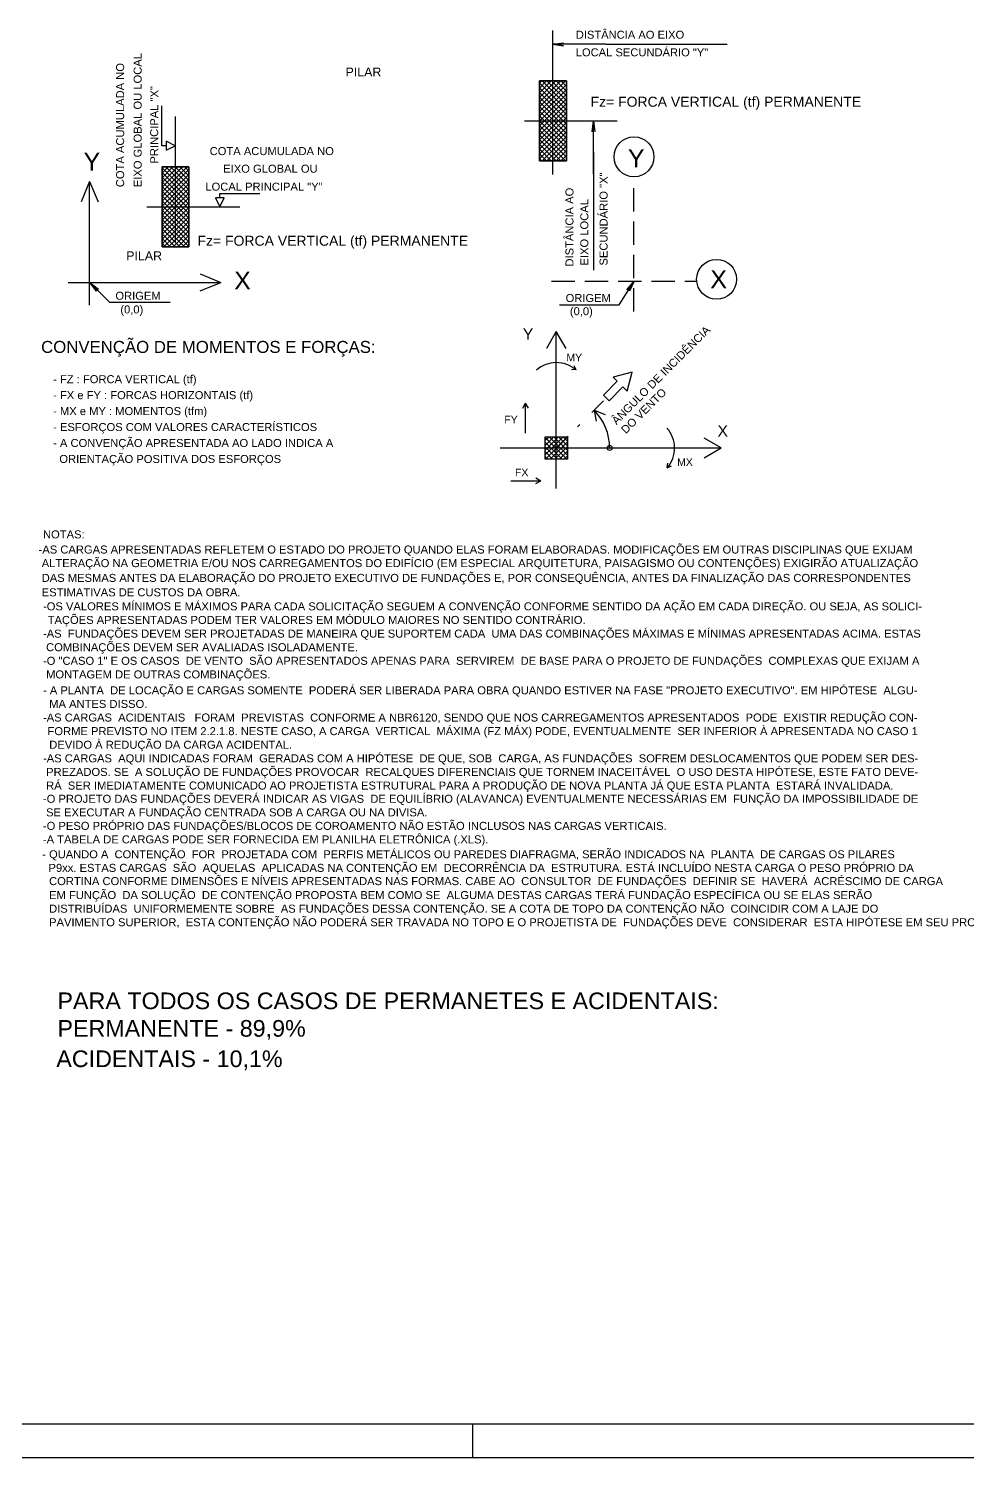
# Model space of a CAD drawing. Extents: x 0 to 119, y 0 to 84.
# Drawn here: x 50.08 to 78.24, y 0 to 42.86 of the extents above; entities that cross this region are included whole.
import ezdxf

# ---------------------------------------------------------------- set-up
doc = ezdxf.new("R2010")
doc.units = 0
doc.header["$MEASUREMENT"] = 0
doc.linetypes.add('ESTILO_TQS_0001', pattern=[1, 0.7, -0.3])
doc.linetypes.add('ESTILO_TQS_0003', pattern=[1.5, 0.5, -0.4, 0.1, -0.5])
for name, color, linetype in [('27', 250, 'CONTINUOUS'), ('3', 7, 'CONTINUOUS'), ('40', 7, 'CONTINUOUS'), ('62', 7, 'CONTINUOUS'), ('7', 232, 'CONTINUOUS')]:
    doc.layers.add(name, color=color, linetype=linetype)
doc.styles.add('TQS_ARIAL', font='arial.ttf')

msp = doc.modelspace()

# ---------------------------------------------------------------- linework, layer by layer
at = {"layer": '27', "color": 250, "linetype": 'Continuous'}
for p, q in [((65.402016, 40.511857), (66.181401, 41.291242)), ((65.402016, 40.653279), (66.039979, 41.291242)), ((65.402016, 40.7947), (65.898558, 41.291242)), ((65.402016, 40.936122), (65.757136, 41.291242)), ((65.402016, 41.077543), (65.615715, 41.291242)), ((65.402016, 41.218964), (65.474294, 41.291242)), ((65.402016, 41.229686), (66.210689, 40.421014)), ((65.402016, 40.370436), (66.210689, 41.179109)), ((65.481882, 41.291242), (66.210689, 40.562435)), ((65.623304, 41.291242), (66.210689, 40.703857)), ((65.764725, 41.291242), (66.210689, 40.845278)), ((65.906146, 41.291242), (66.210689, 40.986699)), ((66.047568, 41.291242), (66.210689, 41.128121)), ((66.188989, 41.291242), (66.210689, 41.269542)), ((65.402016, 41.088265), (66.210689, 40.279592)), ((65.402016, 40.229015), (66.210689, 41.037687)), ((65.402016, 40.946844), (66.210689, 40.138171)), ((65.402016, 40.087593), (66.210689, 40.896266)), ((65.402016, 40.805422), (66.210689, 39.99675)), ((65.402016, 39.946172), (66.210689, 40.754845)), ((65.402016, 40.664001), (66.210689, 39.855328)), ((65.402016, 39.804751), (66.210689, 40.613423)), ((65.402016, 40.52258), (66.210689, 39.713907)), ((65.402016, 39.663329), (66.210689, 40.472002)), ((65.402016, 40.381158), (66.210689, 39.572486)), ((65.402016, 39.521908), (66.210689, 40.330581)), ((65.402016, 40.239737), (66.210689, 39.431064)), ((65.402016, 39.380487), (66.210689, 40.189159)), ((65.402016, 40.098316), (66.210689, 39.289643)), ((65.402016, 39.239065), (66.210689, 40.047738)), ((65.402016, 39.956894), (66.210689, 39.148222)), ((65.402016, 39.097644), (66.210689, 39.906317)), ((65.402016, 39.815473), (66.210689, 39.0068)), ((65.402016, 38.956223), (66.210689, 39.764895)), ((65.402016, 39.674052), (66.18296, 38.893107)), ((65.402016, 39.53263), (66.041539, 38.893107)), ((65.480322, 38.893107), (66.210689, 39.623474)), ((65.621744, 38.893107), (66.210689, 39.482052)), ((65.402016, 39.391209), (65.900118, 38.893107)), ((65.402016, 39.249787), (65.758696, 38.893107)), ((65.402016, 39.108366), (65.617275, 38.893107)), ((65.763165, 38.893107), (66.210689, 39.340631)), ((65.904586, 38.893107), (66.210689, 39.19921)), ((66.046008, 38.893107), (66.210689, 39.057788)), ((54.084412, 37.962378), (54.837383, 38.715349)), ((54.084412, 38.103799), (54.695962, 38.715349)), ((54.084412, 38.24522), (54.554541, 38.715349)), ((54.084412, 38.386642), (54.413119, 38.715349)), ((54.084412, 38.528063), (54.271698, 38.715349)), ((54.084412, 38.669484), (54.130277, 38.715349)), ((54.084412, 38.687997), (54.893086, 37.879324)), ((54.084412, 37.820956), (54.893086, 38.62963)), ((54.198482, 38.715349), (54.893086, 38.020745)), ((54.339904, 38.715349), (54.893086, 38.162166)), ((54.481325, 38.715349), (54.893086, 38.303588)), ((54.622746, 38.715349), (54.893086, 38.445009)), ((54.764168, 38.715349), (54.893086, 38.58643)), ((65.402016, 38.966945), (65.475854, 38.893107)), ((66.187429, 38.893107), (66.210689, 38.916367)), ((54.084412, 38.546576), (54.893086, 37.737902)), ((54.084412, 37.679535), (54.893086, 38.488209)), ((54.084412, 38.405155), (54.893086, 37.596481)), ((54.084412, 37.538114), (54.893086, 38.346787)), ((54.084412, 38.263733), (54.893086, 37.45506)), ((54.084412, 37.396692), (54.893086, 38.205366)), ((54.084412, 38.122312), (54.893086, 37.313638)), ((54.084412, 37.255271), (54.893086, 38.063945)), ((54.084412, 37.980891), (54.893086, 37.172217)), ((54.084412, 37.11385), (54.893086, 37.922523)), ((54.084412, 37.839469), (54.893086, 37.030795)), ((54.084412, 36.972428), (54.893086, 37.781102)), ((54.084412, 37.698048), (54.893086, 36.889374)), ((54.084412, 36.831007), (54.893086, 37.639681)), ((54.084412, 37.556627), (54.893086, 36.747953)), ((54.084412, 36.689585), (54.893086, 37.498259)), ((54.084412, 37.415205), (54.893086, 36.606531)), ((54.084412, 36.548164), (54.893086, 37.356838)), ((54.084412, 37.273784), (54.893086, 36.46511)), ((54.084412, 36.406743), (54.893086, 37.215417)), ((54.084412, 37.132362), (54.893086, 36.323689)), ((54.084412, 36.990941), (54.758139, 36.317214)), ((54.136305, 36.317214), (54.893086, 37.073995)), ((54.277726, 36.317214), (54.893086, 36.932574)), ((54.084412, 36.84952), (54.616718, 36.317214)), ((54.084412, 36.708098), (54.475296, 36.317214)), ((54.084412, 36.566677), (54.333875, 36.317214)), ((54.419148, 36.317214), (54.893086, 36.791152)), ((54.560569, 36.317214), (54.893086, 36.649731)), ((54.701991, 36.317214), (54.893086, 36.50831)), ((54.084412, 36.425256), (54.192454, 36.317214)), ((54.843412, 36.317214), (54.893086, 36.366888)), ((65.572264, 30.075503), (66.114669, 30.617908)), ((65.572264, 30.216925), (65.973247, 30.617908)), ((65.572264, 30.358346), (65.831826, 30.617908)), ((65.572264, 30.499768), (65.690404, 30.617908)), ((65.572264, 30.594258), (66.221761, 29.944761)), ((65.572264, 30.452837), (66.08034, 29.944761)), ((65.582943, 29.944761), (66.245412, 30.60723)), ((65.690035, 30.617908), (66.245412, 30.062532)), ((65.724364, 29.944761), (66.245412, 30.465809)), ((65.831457, 30.617908), (66.245412, 30.203953)), ((65.972878, 30.617908), (66.245412, 30.345374)), ((66.1143, 30.617908), (66.245412, 30.486796)), ((65.572264, 30.311416), (65.938918, 29.944761)), ((65.572264, 30.169994), (65.797497, 29.944761)), ((65.572264, 30.028573), (65.656076, 29.944761)), ((65.865786, 29.944761), (66.245412, 30.324388)), ((66.007207, 29.944761), (66.245412, 30.182966)), ((66.148628, 29.944761), (66.245412, 30.041545))]:
    msp.add_line(p, q, dxfattribs=at)
at = {"layer": '3', "color": 7, "linetype": 'Continuous'}
for p, q in [((65.794478, 42.389561), (66.124298, 42.432982)), ((65.806352, 38.486937), (65.806352, 42.800201)), ((67.391275, 42.389561), (65.794478, 42.389561)), ((65.794478, 42.389561), (66.124298, 42.346139)), ((66.124298, 42.346139), (65.794478, 42.389561)), ((67.391275, 42.389561), (71.028726, 42.389561)), ((54.077875, 39.345889), (54.077875, 40.542888)), ((54.48875, 36.443044), (54.48875, 40.224308)), ((64.951631, 40.092175), (67.731619, 40.092175)), ((67.023155, 40.092175), (66.979734, 39.762355)), ((66.979734, 39.762355), (67.023155, 40.092175)), ((67.023155, 38.495378), (67.023155, 40.092175)), ((67.023155, 40.092175), (67.066577, 39.762355)), ((54.476875, 39.345889), (54.210875, 39.478889)), ((54.210875, 39.478889), (54.210875, 39.212889)), ((54.210875, 39.345889), (54.077875, 39.345889)), ((54.210875, 39.212889), (54.476875, 39.345889)), ((67.023155, 39.168078), (67.023155, 35.616012)), ((51.914467, 38.270285), (51.658607, 37.659526)), ((51.914467, 34.562287), (51.914467, 38.270285)), ((51.914467, 38.270285), (52.171454, 37.659526)), ((55.952824, 37.782282), (55.686824, 37.782282)), ((55.686824, 37.782282), (55.819824, 37.516282)), ((55.819824, 37.782282), (55.819824, 37.915281)), ((55.819824, 37.915281), (57.016824, 37.915281)), ((55.819824, 37.516282), (55.952824, 37.782282)), ((53.634027, 37.516282), (56.414015, 37.516282)), ((51.267243, 35.246161), (55.844412, 35.246161)), ((55.233653, 35.503148), (55.844412, 35.246161)), ((55.233653, 34.990299), (55.844412, 35.246161)), ((65.908839, 33.770245), (65.614336, 33.260155)), ((65.908839, 29.064681), (65.908839, 33.770245)), ((66.20334, 33.260155), (65.908839, 33.770245)), ((66.503861, 32.621267), (66.366251, 32.635554)), ((66.503861, 32.621267), (66.44163, 32.748563)), ((67.323867, 31.866069), (67.73796, 32.280161)), ((68.1835, 32.555998), (67.614567, 32.403553)), ((67.614567, 32.403553), (67.73796, 32.280161)), ((68.031057, 31.987065), (68.1835, 32.555998)), ((67.323867, 31.866069), (67.493573, 31.696363)), ((67.493573, 31.696363), (67.907665, 32.110456)), ((67.907665, 32.110456), (68.031057, 31.987065)), ((64.901045, 31.477428), (64.985188, 31.62316)), ((64.985188, 30.72563), (64.985188, 31.62316)), ((65.069332, 31.477428), (64.985188, 31.62316)), ((67.039268, 31.411764), (67.10465, 31.086604)), ((67.039268, 31.411764), (67.372833, 31.28884)), ((70.849019, 30.281335), (70.338899, 30.575836)), ((64.225969, 30.281335), (70.849019, 30.281335)), ((70.338899, 29.986832), (70.849019, 30.281335)), ((69.235108, 29.686308), (69.249365, 29.823918)), ((69.235108, 29.686308), (69.362375, 29.748568)), ((64.547175, 29.296388), (65.444705, 29.296388)), ((65.298974, 29.380532), (65.444705, 29.296388)), ((65.298974, 29.212245), (65.444705, 29.296388))]:
    msp.add_line(p, q, dxfattribs=at)
at = {"layer": '3', "color": 7, "linetype": 'ESTILO_TQS_0001'}
for p, q in [((68.236468, 34.373701), (68.236468, 38.370659)), ((65.761362, 35.284426), (70.121494, 35.284426))]:
    msp.add_line(p, q, dxfattribs=at)
at = {"layer": '3', "color": 7, "linetype": 'ESTILO_TQS_0003'}
msp.add_line((65.908839, 30.281335), (67.408719, 31.781217), dxfattribs=at)
at = {"layer": '3', "color": 7, "linetype": 'Continuous'}
for points in [[(66.210689, 38.893107), (66.210689, 41.291242), (65.402016, 41.291242), (65.402016, 38.893107), (66.210689, 38.893107)], [(54.893086, 36.317214), (54.893086, 38.715349), (54.084412, 38.715349), (54.084412, 36.317214), (54.893086, 36.317214)], [(54.332669, 34.639683), (52.522154, 34.639683), (51.91865, 35.246468), (52.120348, 34.982131), (51.91865, 35.246468), (52.18189, 35.043341)], [(66.00448, 34.575994), (67.79705, 34.575994), (68.238959, 35.284606), (68.027694, 35.027852), (68.238959, 35.284606), (68.101345, 34.981921)]]:
    msp.add_lwpolyline(points, dxfattribs=at)
for centre, radius in [((68.237428, 39.014403), 0.5985), ((70.713372, 35.339792), 0.5985), ((67.507508, 30.281335), 0.074722), ((67.507508, 30.281335), 0.014722)]:
    msp.add_circle(centre, radius, dxfattribs=at)
for centre, radius, start, end in [((65.914681, 31.944204), 0.89753, 48.970367, 132.025925), ((65.908839, 30.281335), 1.59867, 0, 45), ((68.558038, 30.275491), 0.89753, 318.970367, 42.025925)]:
    msp.add_arc(centre, radius, start, end, dxfattribs=at)
at = {"layer": '40', "linetype": 'Continuous'}
for p, q in [((63.4, 0.999998), (63.4, -0.000002)), ((0, 0), (117.9, -0.000002))]:
    msp.add_line(p, q, dxfattribs=at)
at = {"layer": '62', "linetype": 'Continuous'}
for points in [[(65.402016, 41.291242), (66.210689, 41.291242), (66.210689, 38.893107), (65.402016, 38.893107), (65.402016, 41.291242)], [(54.084412, 38.715349), (54.893086, 38.715349), (54.893086, 36.317214), (54.084412, 36.317214), (54.084412, 38.715349)], [(65.572264, 30.617908), (66.245412, 30.617908), (66.245412, 29.944761), (65.572264, 29.944761), (65.572264, 30.617908)]]:
    msp.add_lwpolyline(points, dxfattribs=at)
at = {"layer": '7', "color": 232, "linetype": 'Continuous'}
msp.add_line((117.9, 0.999998), (3, 0.999999), dxfattribs=at)

# ---------------------------------------------------------------- texts
at = {"layer": '3', "color": 7, "linetype": 'Continuous', "style": 'TQS_ARIAL'}
for s, height, p in [('DISTÂNCIA AO EIXO', 0.2394, (66.491593, 42.556757)), ('LOCAL SECUNDÁRIO "Y"', 0.2394, (66.491593, 42.028069)), ('PILAR', 0.265999, (59.588841, 41.424576)), ('Fz= FORCA VERTICAL (tf) PERMANENTE', 0.3, (66.934103, 40.516198)), ('Y', 0.53865, (51.73099, 38.60299)), ('COTA ACUMULADA NO', 0.24, (55.512983, 39.066108)), ('Y', 0.53865, (68.05299, 38.703364)), ('EIXO GLOBAL OU', 0.24, (55.919497, 38.53742)), ('LOCAL PRINCIPAL "Y"', 0.24, (55.384089, 37.998817)), ('Fz= FORCA VERTICAL (tf) PERMANENTE', 0.3, (55.147601, 36.346726)), ('PILAR', 0.265999, (53.0121, 35.912676)), ('X', 0.53865, (70.524583, 35.073317)), ('X', 0.53865, (56.247502, 35.035051)), ('ORIGEM', 0.2394, (52.686827, 34.727176)), ('ORIGEM', 0.2394, (66.187603, 34.659399)), ('(0,0)', 0.2394, (52.835365, 34.31599)), ('(0,0)', 0.2394, (66.315475, 34.263712)), ('Y', 0.336574, (64.905067, 33.530319)), ('CONVENÇÃO DE MOMENTOS E FORÇAS:', 0.36, (50.459235, 33.131424)), ('MY', 0.224383, (66.211088, 32.880972)), ('- FZ : FORCA VERTICAL (tf)', 0.24, (50.819235, 32.22411)), ('- FX e FY : FORCAS HORIZONTAIS (tf)', 0.24, (50.819235, 31.745427)), ('- MX e MY : MOMENTOS (tfm)', 0.24, (50.819235, 31.266745)), ('- ESFORÇOS COM VALORES CARACTERÍSTICOS', 0.24, (50.819235, 30.788061)), ('FY', 0.224383, (64.349228, 31.021187)), ('X', 0.336574, (70.742173, 30.623185)), ('- A CONVENÇÃO APRESENTADA AO LADO INDICA A', 0.24, (50.819235, 30.309379)), ('  ORIENTAÇÃO POSITIVA DOS ESFORÇOS', 0.24, (50.819235, 29.830695)), ('FX', 0.224383, (64.669022, 29.433669)), ('MX', 0.224383, (69.531475, 29.744202)), ('NOTAS:', 0.24, (50.516101, 27.568522)), (' -AS CARGAS APRESENTADAS REFLETEM O ESTADO DO PROJETO QUANDO ELAS FORAM ELABORADAS. MODIFICAÇÕES EM OUTRAS DISCIPLINAS QUE EXIJAM ', 0.24, (50.290937, 27.113993)), ('  ALTERAÇÃO NA GEOMETRIA E/OU NOS CARREGAMENTOS DO EDIFÍCIO (EM ESPECIAL ARQUITETURA, PAISAGISMO OU CONTENÇÕES) EXIGIRÃO ATUALIZAÇÃO ', 0.24, (50.290937, 26.705993)), ('  DAS MESMAS ANTES DA ELABORAÇÃO DO PROJETO EXECUTIVO DE FUNDAÇÕES E, POR CONSEQUÊNCIA, ANTES DA FINALIZAÇÃO DAS CORRESPONDENTES ', 0.24, (50.290937, 26.262869)), ('  ESTIMATIVAS DE CUSTOS DA OBRA.', 0.24, (50.290937, 25.830374)), ('-OS VALORES MÍNIMOS E MÁXIMOS PARA CADA SOLICITAÇÃO SEGUEM A CONVENÇÃO CONFORME SENTIDO DA AÇÃO EM CADA DIREÇÃO. OU SEJA, AS SOLICI-', 0.24, (50.516101, 25.409656)), ('TAÇÕES APRESENTADAS PODEM TER VALORES EM MÓDULO MAIORES NO SENTIDO CONTRÁRIO.', 0.24, (50.655179, 25.001656)), ('-AS  FUNDAÇÕES DEVEM SER PROJETADAS DE MANEIRA QUE SUPORTEM CADA  UMA DAS COMBINAÇÕES MÁXIMAS E MÍNIMAS APRESENTADAS ACIMA. ESTAS', 0.24, (50.516101, 24.591658)), (' COMBINAÇÕES DEVEM SER AVALIADAS ISOLADAMENTE.', 0.24, (50.516101, 24.183658)), ('-O "CASO 1" E OS CASOS  DE VENTO  SÃO APRESENTADOS APENAS PARA  SERVIREM  DE BASE PARA O PROJETO DE FUNDAÇÕES  COMPLEXAS QUE EXIJAM A', 0.24, (50.516101, 23.775658)), (' MONTAGEM DE OUTRAS COMBINAÇÕES.', 0.24, (50.516101, 23.367658)), ('- A PLANTA  DE LOCAÇÃO E CARGAS SOMENTE  PODERÁ SER LIBERADA PARA OBRA QUANDO ESTIVER NA FASE "PROJETO EXECUTIVO". EM HIPÓTESE  ALGU-', 0.24, (50.516101, 22.890325)), ('  MA ANTES DISSO.', 0.24, (50.516101, 22.482325)), ('-AS CARGAS  ACIDENTAIS   FORAM  PREVISTAS  CONFORME A NBR6120, SENDO QUE NOS CARREGAMENTOS APRESENTADOS  PODE  EXISTIR REDUÇÃO CON-', 0.24, (50.516101, 22.074325)), ('  FORME PREVISTO NO ITEM 2.2.1.8. NESTE CASO, A CARGA  VERTICAL  MÁXIMA (FZ MÁX) PODE, EVENTUALMENTE  SER INFERIOR À APRESENTADA NO CASO 1', 0.24, (50.465581, 21.666325)), ('  DEVIDO À REDUÇÃO DA CARGA ACIDENTAL.', 0.24, (50.516101, 21.258325)), ('-AS CARGAS  AQUI INDICADAS FORAM  GERADAS COM A HIPÓTESE  DE QUE, SOB  CARGA, AS FUNDAÇÕES  SOFREM DESLOCAMENTOS QUE PODEM SER DES-', 0.24, (50.516101, 20.850325)), (' PREZADOS. SE  A SOLUÇÃO DE FUNDAÇÕES PROVOCAR  RECALQUES DIFERENCIAIS QUE TORNEM INACEITÁVEL  O USO DESTA HIPÓTESE, ESTE FATO DEVE-', 0.24, (50.516101, 20.442325)), (' RÁ  SER IMEDIATAMENTE COMUNICADO AO PROJETISTA ESTRUTURAL PARA A PRODUÇÃO DE NOVA PLANTA JÁ QUE ESTA PLANTA  ESTARÁ INVALIDADA.', 0.24, (50.516101, 20.034326)), ('-O PROJETO DAS FUNDAÇÕES DEVERÁ INDICAR AS VIGAS  DE EQUILÍBRIO (ALAVANCA) EVENTUALMENTE NECESSÁRIAS EM  FUNÇÃO DA IMPOSSIBILIDADE DE', 0.24, (50.513848, 19.637233)), (' SE EXECUTAR A FUNDAÇÃO CENTRADA SOB A CARGA OU NA DIVISA.', 0.24, (50.513848, 19.229233)), ('-O PESO PRÓPRIO DAS FUNDAÇÕES/BLOCOS DE COROAMENTO NÃO ESTÃO INCLUSOS NAS CARGAS VERTICAIS.', 0.24, (50.513848, 18.824779)), ('-A TABELA DE CARGAS PODE SER FORNECIDA EM PLANILHA ELETRÔNICA (.XLS).', 0.24, (50.513848, 18.418974)), ('- QUANDO A  CONTENÇÃO  FOR  PROJETADA COM  PERFIS METÁLICOS OU PAREDES DIAFRAGMA, SERÃO INDICADOS NA  PLANTA  DE CARGAS OS PILARES', 0.238667, (50.494343, 17.973273)), ('  P9xx. ESTAS CARGAS  SÃO  AQUELAS  APLICADAS NA CONTENÇÃO EM  DECORRÊNCIA DA  ESTRUTURA. ESTÁ INCLUÍDO NESTA CARGA O PESO PRÓPRIO DA', 0.24, (50.494343, 17.565273)), ('  CORTINA CONFORME DIMENSÕES E NÍVEIS APRESENTADAS NAS FORMAS. CABE AO  CONSULTOR  DE FUNDAÇÕES  DEFINIR SE  HAVERÁ  ACRÉSCIMO DE CARGA', 0.24, (50.512177, 17.167443)), ('  EM FUNÇÃO  DA SOLUÇÃO  DE CONTENÇÃO PROPOSTA BEM COMO SE  ALGUMA DESTAS CARGAS TERÁ FUNDAÇÃO ESPECÍFICA OU SE ELAS SERÃO', 0.24, (50.512177, 16.749273)), ('  DISTRIBUÍDAS  UNIFORMEMENTE SOBRE  AS FUNDAÇÕES DESSA CONTENÇÃO. SE A COTA DE TOPO DA CONTENÇÃO NÃO  COINCIDIR COM A LAJE DO ', 0.24, (50.512177, 16.341273)), ('  PAVIMENTO SUPERIOR,  ESTA CONTENÇÃO NÃO PODERÁ SER TRAVADA NO TOPO E O PROJETISTA DE  FUNDAÇÕES DEVE  CONSIDERAR  ESTA HIPÓTESE EM SEU PROJETO.', 0.24, (50.512177, 15.933273))]:
    msp.add_text(s, height=height, dxfattribs=at).set_placement(p)
for s, rotation, p in [('EIXO GLOBAL OU LOCAL', 90, (53.473755, 38.102432)), ('COTA ACUMULADA NO', 90, (52.948713, 38.102432)), ('PRINCIPAL "X"', 90, (53.969635, 38.810934)), ('SECUNDÁRIO "X"', 90, (67.44527, 35.752715)), ('DISTÂNCIA AO', 90, (66.422653, 35.721654)), ('EIXO LOCAL', 90, (66.867855, 35.752715)), ('ÂNGULO DE INCIDÊNCIA', 45, (67.713187, 30.964373)), ('DO VENTO', 45, (67.993798, 30.689054))]:
    msp.add_text(s, height=0.24, rotation=rotation, dxfattribs=at).set_placement(p)
at = {"layer": '7', "color": 232, "linetype": 'Continuous', "style": 'TQS_ARIAL'}
for s, height, p in [('PARA TODOS OS CASOS DE PERMANETES E ACIDENTAIS:', 0.499998, (50.949804, 13.446619)), ('PERMANENTE - 89,9%', 0.4995, (50.949804, 12.620374)), ('ACIDENTAIS - 10,1%', 0.4995, (50.915683, 11.708828))]:
    msp.add_text(s, height=height, dxfattribs=at).set_placement(p)

doc.saveas('drawing.dxf')
